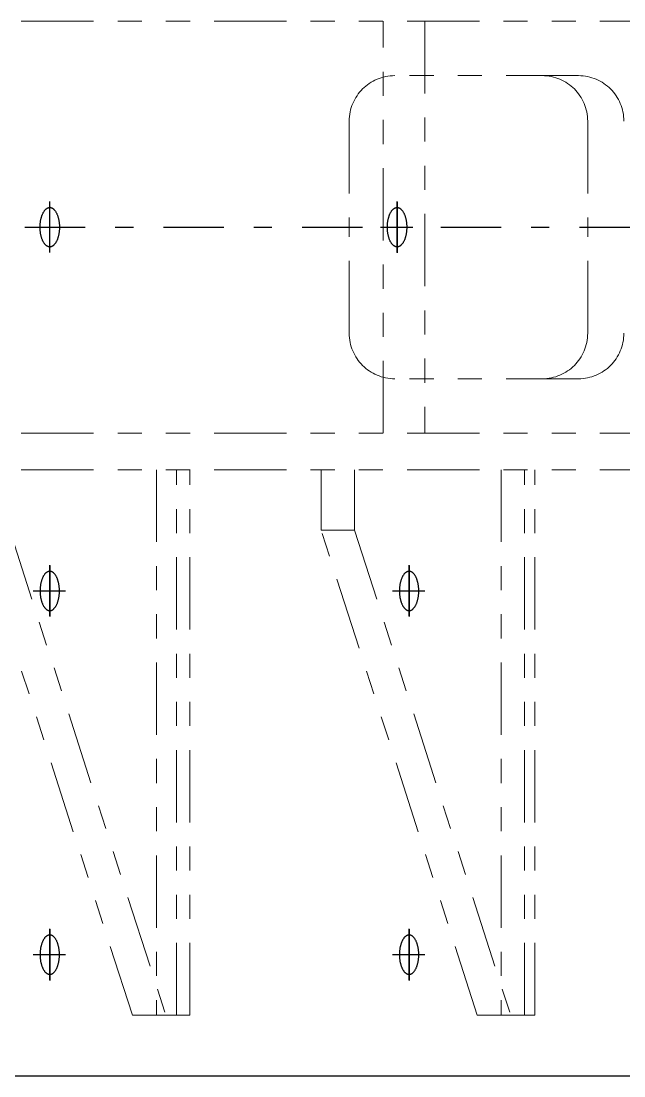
# Model space of a CAD drawing. Header units: millimetres. Extents: x -1604 to 1596, y -1101 to 1107.
# Drawn here: x -733.9 to -535, y 300.9 to 648.9 of the extents above; entities that cross this region are included whole.
import ezdxf

# ---------------------------------------------------------------- set-up
doc = ezdxf.new("R2010")
doc.units = ezdxf.units.MM
doc.header["$LTSCALE"] = 8
for name, pattern in [('CENTER', [5.716318, 2.485356, -1.242678, 0.745607, -1.242678]), ('DIVIDE', [7.953138, 2.982427, -0.994142, 0.994142, -0.994142, 0.994142, -0.994142]), ('PHANTOM', [7.704603, 2.485356, -1.242678, 0.745607, -1.242678, 0.745607, -1.242678])]:
    doc.linetypes.add(name, pattern=pattern)

# ---------------------------------------------------------------- blocks, each defined once
blk = doc.blocks.new('DC_GROUP_33')
at = {"color": 4, "linetype": 'PHANTOM'}
for p, q in [((-724.42, 332.51), (-724.42, 349.36)), ((-724.42, 349.26), (-724.42, 332.41)), ((-605.89, 332.51), (-605.89, 349.36)), ((-605.89, 349.26), (-605.89, 332.41)), ((-727, 344.71), (-727.07, 344.52)), ((-726.94, 344.89), (-727, 344.71)), ((-726.86, 345.06), (-726.94, 344.89)), ((-726.79, 345.23), (-726.86, 345.06)), ((-726.72, 345.4), (-726.79, 345.23)), ((-726.64, 345.56), (-726.72, 345.4)), ((-726.56, 345.72), (-726.64, 345.56)), ((-726.47, 345.86), (-726.56, 345.72)), ((-726.38, 346.01), (-726.47, 345.86)), ((-726.3, 346.14), (-726.38, 346.01)), ((-726.2, 346.27), (-726.3, 346.14)), ((-726.11, 346.4), (-726.2, 346.27)), ((-726.02, 346.51), (-726.11, 346.4)), ((-725.92, 346.62), (-726.02, 346.51)), ((-725.82, 346.73), (-725.92, 346.62)), ((-725.72, 346.82), (-725.82, 346.73)), ((-725.61, 346.91), (-725.72, 346.82)), ((-725.51, 346.99), (-725.61, 346.91)), ((-725.4, 347.07), (-725.51, 346.99)), ((-725.3, 347.13), (-725.4, 347.07)), ((-725.19, 347.19), (-725.3, 347.13)), ((-725.08, 347.24), (-725.19, 347.19)), ((-724.97, 347.29), (-725.08, 347.24)), ((-724.86, 347.32), (-724.97, 347.29)), ((-724.75, 347.35), (-724.86, 347.32)), ((-724.64, 347.37), (-724.75, 347.35)), ((-724.53, 347.38), (-724.64, 347.37)), ((-724.42, 347.39), (-724.53, 347.38)), ((-724.2, 347.37), (-724.42, 347.39)), ((-724.42, 347.39), (-724.31, 347.38)), ((-724.31, 347.38), (-724.2, 347.37)), ((-724.08, 347.35), (-724.2, 347.37)), ((-723.97, 347.32), (-724.08, 347.35)), ((-723.86, 347.29), (-723.97, 347.32)), ((-723.75, 347.24), (-723.86, 347.29)), ((-723.65, 347.19), (-723.75, 347.24)), ((-723.54, 347.13), (-723.65, 347.19)), ((-723.43, 347.07), (-723.54, 347.13)), ((-723.33, 346.99), (-723.43, 347.07)), ((-723.22, 346.91), (-723.33, 346.99)), ((-723.12, 346.82), (-723.22, 346.91)), ((-723.02, 346.73), (-723.12, 346.82)), ((-722.92, 346.62), (-723.02, 346.73)), ((-722.82, 346.51), (-722.92, 346.62)), ((-722.73, 346.4), (-722.82, 346.51)), ((-722.63, 346.27), (-722.73, 346.4)), ((-722.54, 346.14), (-722.63, 346.27)), ((-722.45, 346.01), (-722.54, 346.14)), ((-722.36, 345.86), (-722.45, 346.01)), ((-722.28, 345.72), (-722.36, 345.86)), ((-722.2, 345.56), (-722.28, 345.72)), ((-722.12, 345.4), (-722.2, 345.56)), ((-722.04, 345.23), (-722.12, 345.4)), ((-721.97, 345.06), (-722.04, 345.23)), ((-721.9, 344.89), (-721.97, 345.06)), ((-721.83, 344.71), (-721.9, 344.89)), ((-721.77, 344.52), (-721.83, 344.71)), ((-608.47, 344.71), (-608.54, 344.52)), ((-608.4, 344.89), (-608.47, 344.71)), ((-608.33, 345.06), (-608.4, 344.89)), ((-608.26, 345.23), (-608.33, 345.06)), ((-608.18, 345.4), (-608.26, 345.23)), ((-608.11, 345.56), (-608.18, 345.4)), ((-608.02, 345.72), (-608.11, 345.56)), ((-607.94, 345.86), (-608.02, 345.72)), ((-607.85, 346.01), (-607.94, 345.86)), ((-607.76, 346.14), (-607.85, 346.01)), ((-607.67, 346.27), (-607.76, 346.14)), ((-607.58, 346.4), (-607.67, 346.27)), ((-607.48, 346.51), (-607.58, 346.4)), ((-607.39, 346.62), (-607.48, 346.51)), ((-607.29, 346.73), (-607.39, 346.62)), ((-607.19, 346.82), (-607.29, 346.73)), ((-607.08, 346.91), (-607.19, 346.82)), ((-606.98, 346.99), (-607.08, 346.91)), ((-606.87, 347.07), (-606.98, 346.99)), ((-606.77, 347.13), (-606.87, 347.07)), ((-606.66, 347.19), (-606.77, 347.13)), ((-606.55, 347.24), (-606.66, 347.19)), ((-606.44, 347.29), (-606.55, 347.24)), ((-606.33, 347.32), (-606.44, 347.29)), ((-606.22, 347.35), (-606.33, 347.32)), ((-606.11, 347.37), (-606.22, 347.35)), ((-606, 347.38), (-606.11, 347.37)), ((-605.89, 347.39), (-606, 347.38)), ((-605.66, 347.37), (-605.89, 347.39)), ((-605.89, 347.39), (-605.78, 347.38)), ((-605.78, 347.38), (-605.66, 347.37)), ((-605.55, 347.35), (-605.66, 347.37)), ((-605.44, 347.32), (-605.55, 347.35)), ((-605.33, 347.29), (-605.44, 347.32)), ((-605.22, 347.24), (-605.33, 347.29)), ((-605.11, 347.19), (-605.22, 347.24)), ((-605.01, 347.13), (-605.11, 347.19)), ((-604.9, 347.07), (-605.01, 347.13)), ((-604.79, 346.99), (-604.9, 347.07)), ((-604.69, 346.91), (-604.79, 346.99)), ((-604.59, 346.82), (-604.69, 346.91)), ((-604.49, 346.73), (-604.59, 346.82)), ((-604.39, 346.62), (-604.49, 346.73)), ((-604.29, 346.51), (-604.39, 346.62)), ((-604.19, 346.4), (-604.29, 346.51)), ((-604.1, 346.27), (-604.19, 346.4)), ((-604.01, 346.14), (-604.1, 346.27)), ((-603.92, 346.01), (-604.01, 346.14)), ((-603.83, 345.86), (-603.92, 346.01)), ((-603.75, 345.72), (-603.83, 345.86)), ((-603.67, 345.56), (-603.75, 345.72)), ((-603.59, 345.4), (-603.67, 345.56)), ((-603.51, 345.23), (-603.59, 345.4)), ((-603.44, 345.06), (-603.51, 345.23)), ((-603.37, 344.89), (-603.44, 345.06)), ((-603.3, 344.71), (-603.37, 344.89)), ((-603.24, 344.52), (-603.3, 344.71)), ((-727.6, 341.34), (-727.61, 341.11)), ((-727.61, 341.11), (-727.61, 340.89)), ((-727.59, 341.56), (-727.6, 341.34)), ((-727.58, 341.79), (-727.59, 341.56)), ((-727.56, 342.01), (-727.58, 341.79)), ((-727.54, 342.24), (-727.56, 342.01)), ((-727.52, 342.46), (-727.54, 342.24)), ((-727.49, 342.68), (-727.52, 342.46)), ((-727.46, 342.89), (-727.49, 342.68)), ((-727.42, 343.11), (-727.46, 342.89)), ((-727.38, 343.32), (-727.42, 343.11)), ((-727.34, 343.53), (-727.38, 343.32)), ((-727.29, 343.73), (-727.34, 343.53)), ((-727.24, 343.94), (-727.29, 343.73)), ((-727.18, 344.14), (-727.24, 343.94)), ((-727.13, 344.33), (-727.18, 344.14)), ((-727.07, 344.52), (-727.13, 344.33)), ((-721.71, 344.33), (-721.77, 344.52)), ((-721.65, 344.14), (-721.71, 344.33)), ((-721.6, 343.94), (-721.65, 344.14)), ((-721.55, 343.73), (-721.6, 343.94)), ((-721.5, 343.53), (-721.55, 343.73)), ((-721.46, 343.32), (-721.5, 343.53)), ((-721.42, 343.11), (-721.46, 343.32)), ((-721.38, 342.89), (-721.42, 343.11)), ((-721.35, 342.68), (-721.38, 342.89)), ((-721.32, 342.46), (-721.35, 342.68)), ((-721.29, 342.24), (-721.32, 342.46)), ((-721.27, 342.01), (-721.29, 342.24)), ((-721.25, 341.79), (-721.27, 342.01)), ((-721.24, 341.56), (-721.25, 341.79)), ((-721.23, 341.34), (-721.24, 341.56)), ((-721.23, 341.11), (-721.23, 341.34)), ((-721.22, 340.89), (-721.23, 341.11)), ((-609.07, 341.34), (-609.08, 341.11)), ((-609.08, 341.11), (-609.08, 340.89)), ((-609.06, 341.56), (-609.07, 341.34)), ((-609.05, 341.79), (-609.06, 341.56)), ((-609.03, 342.01), (-609.05, 341.79)), ((-609.01, 342.24), (-609.03, 342.01)), ((-608.99, 342.46), (-609.01, 342.24)), ((-608.96, 342.68), (-608.99, 342.46)), ((-608.92, 342.89), (-608.96, 342.68)), ((-608.89, 343.11), (-608.92, 342.89)), ((-608.85, 343.32), (-608.89, 343.11)), ((-608.81, 343.53), (-608.85, 343.32)), ((-608.76, 343.73), (-608.81, 343.53)), ((-608.71, 343.94), (-608.76, 343.73)), ((-608.65, 344.14), (-608.71, 343.94)), ((-608.6, 344.33), (-608.65, 344.14)), ((-608.54, 344.52), (-608.6, 344.33)), ((-603.18, 344.33), (-603.24, 344.52)), ((-603.12, 344.14), (-603.18, 344.33)), ((-603.07, 343.94), (-603.12, 344.14)), ((-603.02, 343.73), (-603.07, 343.94)), ((-602.97, 343.53), (-603.02, 343.73)), ((-602.93, 343.32), (-602.97, 343.53)), ((-602.89, 343.11), (-602.93, 343.32)), ((-602.85, 342.89), (-602.89, 343.11)), ((-602.82, 342.68), (-602.85, 342.89)), ((-602.79, 342.46), (-602.82, 342.68)), ((-602.76, 342.24), (-602.79, 342.46)), ((-602.74, 342.01), (-602.76, 342.24)), ((-602.72, 341.79), (-602.74, 342.01)), ((-602.71, 341.56), (-602.72, 341.79)), ((-602.7, 341.34), (-602.71, 341.56)), ((-602.69, 341.11), (-602.7, 341.34)), ((-602.69, 340.89), (-602.69, 341.11)), ((-729.87, 340.89), (-719.18, 340.89)), ((-727.61, 340.89), (-727.61, 340.66)), ((-727.61, 340.66), (-727.6, 340.43)), ((-727.6, 340.43), (-727.59, 340.21)), ((-727.59, 340.21), (-727.58, 339.98)), ((-727.58, 339.98), (-727.56, 339.76)), ((-727.56, 339.76), (-727.54, 339.53)), ((-727.54, 339.53), (-727.52, 339.31)), ((-727.52, 339.31), (-727.49, 339.09)), ((-727.49, 339.09), (-727.46, 338.88)), ((-727.46, 338.88), (-727.42, 338.66)), ((-727.42, 338.66), (-727.38, 338.45)), ((-727.38, 338.45), (-727.34, 338.24)), ((-727.34, 338.24), (-727.29, 338.04)), ((-727.29, 338.04), (-727.24, 337.83)), ((-727.24, 337.83), (-727.18, 337.64)), ((-727.18, 337.64), (-727.13, 337.44)), ((-721.71, 337.44), (-721.65, 337.64)), ((-721.65, 337.64), (-721.6, 337.83)), ((-721.6, 337.83), (-721.55, 338.04)), ((-721.55, 338.04), (-721.5, 338.24)), ((-721.5, 338.24), (-721.46, 338.45)), ((-721.46, 338.45), (-721.42, 338.66)), ((-721.42, 338.66), (-721.38, 338.88)), ((-721.38, 338.88), (-721.35, 339.09)), ((-721.35, 339.09), (-721.32, 339.31)), ((-721.32, 339.31), (-721.29, 339.53)), ((-721.29, 339.53), (-721.27, 339.76)), ((-721.27, 339.76), (-721.25, 339.98)), ((-721.25, 339.98), (-721.24, 340.21)), ((-721.24, 340.21), (-721.23, 340.43)), ((-721.23, 340.66), (-721.22, 340.89)), ((-721.23, 340.43), (-721.23, 340.66)), ((-611.34, 340.89), (-600.64, 340.89)), ((-609.08, 340.89), (-609.08, 340.66)), ((-609.08, 340.66), (-609.07, 340.43)), ((-609.07, 340.43), (-609.06, 340.21)), ((-609.06, 340.21), (-609.05, 339.98)), ((-609.05, 339.98), (-609.03, 339.76)), ((-609.03, 339.76), (-609.01, 339.53)), ((-609.01, 339.53), (-608.99, 339.31)), ((-608.99, 339.31), (-608.96, 339.09)), ((-608.96, 339.09), (-608.92, 338.88)), ((-608.92, 338.88), (-608.89, 338.66)), ((-608.89, 338.66), (-608.85, 338.45)), ((-608.85, 338.45), (-608.81, 338.24)), ((-608.81, 338.24), (-608.76, 338.04)), ((-608.76, 338.04), (-608.71, 337.83)), ((-608.71, 337.83), (-608.65, 337.64)), ((-608.65, 337.64), (-608.6, 337.44)), ((-603.18, 337.44), (-603.12, 337.64)), ((-603.12, 337.64), (-603.07, 337.83)), ((-603.07, 337.83), (-603.02, 338.04)), ((-603.02, 338.04), (-602.97, 338.24)), ((-602.97, 338.24), (-602.93, 338.45)), ((-602.93, 338.45), (-602.89, 338.66)), ((-602.89, 338.66), (-602.85, 338.88)), ((-602.85, 338.88), (-602.82, 339.09)), ((-602.82, 339.09), (-602.79, 339.31)), ((-602.79, 339.31), (-602.76, 339.53)), ((-602.76, 339.53), (-602.74, 339.76)), ((-602.74, 339.76), (-602.72, 339.98)), ((-602.72, 339.98), (-602.71, 340.21)), ((-602.71, 340.21), (-602.7, 340.43)), ((-602.7, 340.43), (-602.69, 340.66)), ((-602.69, 340.66), (-602.69, 340.89)), ((-727.13, 337.44), (-727.07, 337.25)), ((-727.07, 337.25), (-727, 337.06)), ((-727, 337.06), (-726.94, 336.88)), ((-726.94, 336.88), (-726.86, 336.71)), ((-726.86, 336.71), (-726.79, 336.54)), ((-726.79, 336.54), (-726.72, 336.37)), ((-726.72, 336.37), (-726.64, 336.21)), ((-726.64, 336.21), (-726.56, 336.05)), ((-726.56, 336.05), (-726.47, 335.91)), ((-726.47, 335.91), (-726.38, 335.76)), ((-726.38, 335.76), (-726.3, 335.63)), ((-726.3, 335.63), (-726.2, 335.5)), ((-726.2, 335.5), (-726.11, 335.37)), ((-726.11, 335.37), (-726.02, 335.26)), ((-726.02, 335.26), (-725.92, 335.15)), ((-725.92, 335.15), (-725.82, 335.04)), ((-725.82, 335.04), (-725.72, 334.95)), ((-725.72, 334.95), (-725.61, 334.86)), ((-725.61, 334.86), (-725.51, 334.78)), ((-725.51, 334.78), (-725.4, 334.7)), ((-725.4, 334.7), (-725.3, 334.64)), ((-725.3, 334.64), (-725.19, 334.58)), ((-725.19, 334.58), (-725.08, 334.53)), ((-725.08, 334.53), (-724.97, 334.48)), ((-724.97, 334.48), (-724.86, 334.45)), ((-724.86, 334.45), (-724.75, 334.42)), ((-724.75, 334.42), (-724.64, 334.4)), ((-724.64, 334.4), (-724.53, 334.39)), ((-724.53, 334.39), (-724.42, 334.39)), ((-724.2, 334.4), (-724.42, 334.39)), ((-724.42, 334.39), (-724.31, 334.39)), ((-724.31, 334.39), (-724.2, 334.4)), ((-724.2, 334.4), (-724.08, 334.42)), ((-724.08, 334.42), (-723.97, 334.45)), ((-723.97, 334.45), (-723.86, 334.48)), ((-723.86, 334.48), (-723.75, 334.53)), ((-723.75, 334.53), (-723.65, 334.58)), ((-723.65, 334.58), (-723.54, 334.64)), ((-723.54, 334.64), (-723.43, 334.7)), ((-723.43, 334.7), (-723.33, 334.78)), ((-723.33, 334.78), (-723.22, 334.86)), ((-723.22, 334.86), (-723.12, 334.95)), ((-723.12, 334.95), (-723.02, 335.04)), ((-723.02, 335.04), (-722.92, 335.15)), ((-722.92, 335.15), (-722.82, 335.26)), ((-722.82, 335.26), (-722.73, 335.37)), ((-722.73, 335.37), (-722.63, 335.5)), ((-722.63, 335.5), (-722.54, 335.63)), ((-722.54, 335.63), (-722.45, 335.76)), ((-722.45, 335.76), (-722.36, 335.91)), ((-722.36, 335.91), (-722.28, 336.05)), ((-722.28, 336.05), (-722.2, 336.21)), ((-722.2, 336.21), (-722.12, 336.37)), ((-722.12, 336.37), (-722.04, 336.54)), ((-722.04, 336.54), (-721.97, 336.71)), ((-721.97, 336.71), (-721.9, 336.88)), ((-721.9, 336.88), (-721.83, 337.06)), ((-721.83, 337.06), (-721.77, 337.25)), ((-721.77, 337.25), (-721.71, 337.44)), ((-608.6, 337.44), (-608.54, 337.25)), ((-608.54, 337.25), (-608.47, 337.06)), ((-608.47, 337.06), (-608.4, 336.88)), ((-608.4, 336.88), (-608.33, 336.71)), ((-608.33, 336.71), (-608.26, 336.54)), ((-608.26, 336.54), (-608.18, 336.37)), ((-608.18, 336.37), (-608.11, 336.21)), ((-608.11, 336.21), (-608.02, 336.05)), ((-608.02, 336.05), (-607.94, 335.91)), ((-607.94, 335.91), (-607.85, 335.76)), ((-607.85, 335.76), (-607.76, 335.63)), ((-607.76, 335.63), (-607.67, 335.5)), ((-607.67, 335.5), (-607.58, 335.37)), ((-607.58, 335.37), (-607.48, 335.26)), ((-607.48, 335.26), (-607.39, 335.15)), ((-607.39, 335.15), (-607.29, 335.04)), ((-607.29, 335.04), (-607.19, 334.95)), ((-607.19, 334.95), (-607.08, 334.86)), ((-607.08, 334.86), (-606.98, 334.78)), ((-606.98, 334.78), (-606.87, 334.7)), ((-606.87, 334.7), (-606.77, 334.64)), ((-606.77, 334.64), (-606.66, 334.58)), ((-606.66, 334.58), (-606.55, 334.53)), ((-606.55, 334.53), (-606.44, 334.48)), ((-606.44, 334.48), (-606.33, 334.45)), ((-606.33, 334.45), (-606.22, 334.42)), ((-606.22, 334.42), (-606.11, 334.4)), ((-606.11, 334.4), (-606, 334.39)), ((-606, 334.39), (-605.89, 334.39)), ((-605.66, 334.4), (-605.89, 334.39)), ((-605.89, 334.39), (-605.78, 334.39)), ((-605.78, 334.39), (-605.66, 334.4)), ((-605.66, 334.4), (-605.55, 334.42)), ((-605.55, 334.42), (-605.44, 334.45)), ((-605.44, 334.45), (-605.33, 334.48)), ((-605.33, 334.48), (-605.22, 334.53)), ((-605.22, 334.53), (-605.11, 334.58)), ((-605.11, 334.58), (-605.01, 334.64)), ((-605.01, 334.64), (-604.9, 334.7)), ((-604.9, 334.7), (-604.79, 334.78)), ((-604.79, 334.78), (-604.69, 334.86)), ((-604.69, 334.86), (-604.59, 334.95)), ((-604.59, 334.95), (-604.49, 335.04)), ((-604.49, 335.04), (-604.39, 335.15)), ((-604.39, 335.15), (-604.29, 335.26)), ((-604.29, 335.26), (-604.19, 335.37)), ((-604.19, 335.37), (-604.1, 335.5)), ((-604.1, 335.5), (-604.01, 335.63)), ((-604.01, 335.63), (-603.92, 335.76)), ((-603.92, 335.76), (-603.83, 335.91)), ((-603.83, 335.91), (-603.75, 336.05)), ((-603.75, 336.05), (-603.67, 336.21)), ((-603.67, 336.21), (-603.59, 336.37)), ((-603.59, 336.37), (-603.51, 336.54)), ((-603.51, 336.54), (-603.44, 336.71)), ((-603.44, 336.71), (-603.37, 336.88)), ((-603.37, 336.88), (-603.3, 337.06)), ((-603.3, 337.06), (-603.24, 337.25)), ((-603.24, 337.25), (-603.18, 337.44))]:
    blk.add_line(p, q, dxfattribs=at)
blk = doc.blocks.new('DC_GROUP_34')
at = {"color": 4, "linetype": 'PHANTOM'}
for p, q in [((-726.11, 466.4), (-726.2, 466.27)), ((-726.02, 466.51), (-726.11, 466.4)), ((-725.92, 466.62), (-726.02, 466.51)), ((-725.82, 466.73), (-725.92, 466.62)), ((-725.72, 466.82), (-725.82, 466.73)), ((-725.61, 466.91), (-725.72, 466.82)), ((-725.51, 466.99), (-725.61, 466.91)), ((-725.4, 467.07), (-725.51, 466.99)), ((-725.3, 467.13), (-725.4, 467.07)), ((-725.19, 467.19), (-725.3, 467.13)), ((-725.08, 467.24), (-725.19, 467.19)), ((-724.97, 467.29), (-725.08, 467.24)), ((-724.86, 467.32), (-724.97, 467.29)), ((-724.75, 467.35), (-724.86, 467.32)), ((-724.64, 467.37), (-724.75, 467.35)), ((-724.53, 467.38), (-724.64, 467.37)), ((-724.42, 467.39), (-724.53, 467.38)), ((-724.42, 452.51), (-724.42, 469.36)), ((-724.42, 469.26), (-724.42, 452.41)), ((-724.2, 467.37), (-724.42, 467.39)), ((-724.42, 467.39), (-724.31, 467.38)), ((-724.31, 467.38), (-724.2, 467.37)), ((-724.08, 467.35), (-724.2, 467.37)), ((-723.97, 467.32), (-724.08, 467.35)), ((-723.86, 467.29), (-723.97, 467.32)), ((-723.75, 467.24), (-723.86, 467.29)), ((-723.65, 467.19), (-723.75, 467.24)), ((-723.54, 467.13), (-723.65, 467.19)), ((-723.43, 467.07), (-723.54, 467.13)), ((-723.33, 466.99), (-723.43, 467.07)), ((-723.22, 466.91), (-723.33, 466.99)), ((-723.12, 466.82), (-723.22, 466.91)), ((-723.02, 466.73), (-723.12, 466.82)), ((-722.92, 466.62), (-723.02, 466.73)), ((-722.82, 466.51), (-722.92, 466.62)), ((-722.73, 466.4), (-722.82, 466.51)), ((-722.63, 466.27), (-722.73, 466.4)), ((-607.58, 466.4), (-607.67, 466.27)), ((-607.48, 466.51), (-607.58, 466.4)), ((-607.39, 466.62), (-607.48, 466.51)), ((-607.29, 466.73), (-607.39, 466.62)), ((-607.19, 466.82), (-607.29, 466.73)), ((-607.08, 466.91), (-607.19, 466.82)), ((-606.98, 466.99), (-607.08, 466.91)), ((-606.87, 467.07), (-606.98, 466.99)), ((-606.77, 467.13), (-606.87, 467.07)), ((-606.66, 467.19), (-606.77, 467.13)), ((-606.55, 467.24), (-606.66, 467.19)), ((-606.44, 467.29), (-606.55, 467.24)), ((-606.33, 467.32), (-606.44, 467.29)), ((-606.22, 467.35), (-606.33, 467.32)), ((-606.11, 467.37), (-606.22, 467.35)), ((-606, 467.38), (-606.11, 467.37)), ((-605.89, 467.39), (-606, 467.38)), ((-605.89, 452.51), (-605.89, 469.36)), ((-605.89, 469.26), (-605.89, 452.41)), ((-605.66, 467.37), (-605.89, 467.39)), ((-605.89, 467.39), (-605.78, 467.38)), ((-605.78, 467.38), (-605.66, 467.37)), ((-605.55, 467.35), (-605.66, 467.37)), ((-605.44, 467.32), (-605.55, 467.35)), ((-605.33, 467.29), (-605.44, 467.32)), ((-605.22, 467.24), (-605.33, 467.29)), ((-605.11, 467.19), (-605.22, 467.24)), ((-605.01, 467.13), (-605.11, 467.19)), ((-604.9, 467.07), (-605.01, 467.13)), ((-604.79, 466.99), (-604.9, 467.07)), ((-604.69, 466.91), (-604.79, 466.99)), ((-604.59, 466.82), (-604.69, 466.91)), ((-604.49, 466.73), (-604.59, 466.82)), ((-604.39, 466.62), (-604.49, 466.73)), ((-604.29, 466.51), (-604.39, 466.62)), ((-604.19, 466.4), (-604.29, 466.51)), ((-604.1, 466.27), (-604.19, 466.4)), ((-727.46, 462.89), (-727.49, 462.68)), ((-727.42, 463.11), (-727.46, 462.89)), ((-727.38, 463.32), (-727.42, 463.11)), ((-727.34, 463.53), (-727.38, 463.32)), ((-727.29, 463.73), (-727.34, 463.53)), ((-727.24, 463.94), (-727.29, 463.73)), ((-727.18, 464.14), (-727.24, 463.94)), ((-727.13, 464.33), (-727.18, 464.14)), ((-727.07, 464.52), (-727.13, 464.33)), ((-727, 464.71), (-727.07, 464.52)), ((-726.94, 464.89), (-727, 464.71)), ((-726.86, 465.06), (-726.94, 464.89)), ((-726.79, 465.23), (-726.86, 465.06)), ((-726.72, 465.4), (-726.79, 465.23)), ((-726.64, 465.56), (-726.72, 465.4)), ((-726.56, 465.72), (-726.64, 465.56)), ((-726.47, 465.86), (-726.56, 465.72)), ((-726.38, 466.01), (-726.47, 465.86)), ((-726.3, 466.14), (-726.38, 466.01)), ((-726.2, 466.27), (-726.3, 466.14)), ((-722.54, 466.14), (-722.63, 466.27)), ((-722.45, 466.01), (-722.54, 466.14)), ((-722.36, 465.86), (-722.45, 466.01)), ((-722.28, 465.72), (-722.36, 465.86)), ((-722.2, 465.56), (-722.28, 465.72)), ((-722.12, 465.4), (-722.2, 465.56)), ((-722.04, 465.23), (-722.12, 465.4)), ((-721.97, 465.06), (-722.04, 465.23)), ((-721.9, 464.89), (-721.97, 465.06)), ((-721.83, 464.71), (-721.9, 464.89)), ((-721.77, 464.52), (-721.83, 464.71)), ((-721.71, 464.33), (-721.77, 464.52)), ((-721.65, 464.14), (-721.71, 464.33)), ((-721.6, 463.94), (-721.65, 464.14)), ((-721.55, 463.73), (-721.6, 463.94)), ((-721.5, 463.53), (-721.55, 463.73)), ((-721.46, 463.32), (-721.5, 463.53)), ((-721.42, 463.11), (-721.46, 463.32)), ((-721.38, 462.89), (-721.42, 463.11)), ((-721.35, 462.68), (-721.38, 462.89)), ((-608.92, 462.89), (-608.96, 462.68)), ((-608.89, 463.11), (-608.92, 462.89)), ((-608.85, 463.32), (-608.89, 463.11)), ((-608.81, 463.53), (-608.85, 463.32)), ((-608.76, 463.73), (-608.81, 463.53)), ((-608.71, 463.94), (-608.76, 463.73)), ((-608.65, 464.14), (-608.71, 463.94)), ((-608.6, 464.33), (-608.65, 464.14)), ((-608.54, 464.52), (-608.6, 464.33)), ((-608.47, 464.71), (-608.54, 464.52)), ((-608.4, 464.89), (-608.47, 464.71)), ((-608.33, 465.06), (-608.4, 464.89)), ((-608.26, 465.23), (-608.33, 465.06)), ((-608.18, 465.4), (-608.26, 465.23)), ((-608.11, 465.56), (-608.18, 465.4)), ((-608.02, 465.72), (-608.11, 465.56)), ((-607.94, 465.86), (-608.02, 465.72)), ((-607.85, 466.01), (-607.94, 465.86)), ((-607.76, 466.14), (-607.85, 466.01)), ((-607.67, 466.27), (-607.76, 466.14)), ((-604.01, 466.14), (-604.1, 466.27)), ((-603.92, 466.01), (-604.01, 466.14)), ((-603.83, 465.86), (-603.92, 466.01)), ((-603.75, 465.72), (-603.83, 465.86)), ((-603.67, 465.56), (-603.75, 465.72)), ((-603.59, 465.4), (-603.67, 465.56)), ((-603.51, 465.23), (-603.59, 465.4)), ((-603.44, 465.06), (-603.51, 465.23)), ((-603.37, 464.89), (-603.44, 465.06)), ((-603.3, 464.71), (-603.37, 464.89)), ((-603.24, 464.52), (-603.3, 464.71)), ((-603.18, 464.33), (-603.24, 464.52)), ((-603.12, 464.14), (-603.18, 464.33)), ((-603.07, 463.94), (-603.12, 464.14)), ((-603.02, 463.73), (-603.07, 463.94)), ((-602.97, 463.53), (-603.02, 463.73)), ((-602.93, 463.32), (-602.97, 463.53)), ((-602.89, 463.11), (-602.93, 463.32)), ((-602.85, 462.89), (-602.89, 463.11)), ((-602.82, 462.68), (-602.85, 462.89)), ((-729.87, 460.89), (-719.18, 460.89)), ((-727.6, 461.34), (-727.61, 461.11)), ((-727.61, 461.11), (-727.61, 460.89)), ((-727.61, 460.89), (-727.61, 460.66)), ((-727.61, 460.66), (-727.6, 460.43)), ((-727.59, 461.56), (-727.6, 461.34)), ((-727.6, 460.43), (-727.59, 460.21)), ((-727.58, 461.79), (-727.59, 461.56)), ((-727.59, 460.21), (-727.58, 459.98)), ((-727.56, 462.01), (-727.58, 461.79)), ((-727.58, 459.98), (-727.56, 459.76)), ((-727.54, 462.24), (-727.56, 462.01)), ((-727.56, 459.76), (-727.54, 459.53)), ((-727.52, 462.46), (-727.54, 462.24)), ((-727.54, 459.53), (-727.52, 459.31)), ((-727.49, 462.68), (-727.52, 462.46)), ((-721.32, 462.46), (-721.35, 462.68)), ((-721.29, 462.24), (-721.32, 462.46)), ((-721.32, 459.31), (-721.29, 459.53)), ((-721.27, 462.01), (-721.29, 462.24)), ((-721.29, 459.53), (-721.27, 459.76)), ((-721.25, 461.79), (-721.27, 462.01)), ((-721.27, 459.76), (-721.25, 459.98)), ((-721.24, 461.56), (-721.25, 461.79)), ((-721.25, 459.98), (-721.24, 460.21)), ((-721.23, 461.34), (-721.24, 461.56)), ((-721.24, 460.21), (-721.23, 460.43)), ((-721.23, 461.11), (-721.23, 461.34)), ((-721.22, 460.89), (-721.23, 461.11)), ((-721.23, 460.66), (-721.22, 460.89)), ((-721.23, 460.43), (-721.23, 460.66)), ((-611.34, 460.89), (-600.64, 460.89)), ((-609.07, 461.34), (-609.08, 461.11)), ((-609.08, 461.11), (-609.08, 460.89)), ((-609.08, 460.89), (-609.08, 460.66)), ((-609.08, 460.66), (-609.07, 460.43)), ((-609.06, 461.56), (-609.07, 461.34)), ((-609.07, 460.43), (-609.06, 460.21)), ((-609.05, 461.79), (-609.06, 461.56)), ((-609.06, 460.21), (-609.05, 459.98)), ((-609.03, 462.01), (-609.05, 461.79)), ((-609.05, 459.98), (-609.03, 459.76)), ((-609.01, 462.24), (-609.03, 462.01)), ((-609.03, 459.76), (-609.01, 459.53)), ((-608.99, 462.46), (-609.01, 462.24)), ((-609.01, 459.53), (-608.99, 459.31)), ((-608.96, 462.68), (-608.99, 462.46)), ((-602.79, 462.46), (-602.82, 462.68)), ((-602.76, 462.24), (-602.79, 462.46)), ((-602.79, 459.31), (-602.76, 459.53)), ((-602.74, 462.01), (-602.76, 462.24)), ((-602.76, 459.53), (-602.74, 459.76)), ((-602.72, 461.79), (-602.74, 462.01)), ((-602.74, 459.76), (-602.72, 459.98)), ((-602.71, 461.56), (-602.72, 461.79)), ((-602.72, 459.98), (-602.71, 460.21)), ((-602.7, 461.34), (-602.71, 461.56)), ((-602.71, 460.21), (-602.7, 460.43)), ((-602.69, 461.11), (-602.7, 461.34)), ((-602.7, 460.43), (-602.69, 460.66)), ((-602.69, 460.89), (-602.69, 461.11)), ((-602.69, 460.66), (-602.69, 460.89)), ((-727.52, 459.31), (-727.49, 459.09)), ((-727.49, 459.09), (-727.46, 458.88)), ((-727.46, 458.88), (-727.42, 458.66)), ((-727.42, 458.66), (-727.38, 458.45)), ((-727.38, 458.45), (-727.34, 458.24)), ((-727.34, 458.24), (-727.29, 458.04)), ((-727.29, 458.04), (-727.24, 457.83)), ((-727.24, 457.83), (-727.18, 457.64)), ((-727.18, 457.64), (-727.13, 457.44)), ((-727.13, 457.44), (-727.07, 457.25)), ((-727.07, 457.25), (-727, 457.06)), ((-727, 457.06), (-726.94, 456.88)), ((-726.94, 456.88), (-726.86, 456.71)), ((-726.86, 456.71), (-726.79, 456.54)), ((-726.79, 456.54), (-726.72, 456.37)), ((-726.72, 456.37), (-726.64, 456.21)), ((-726.64, 456.21), (-726.56, 456.05)), ((-726.56, 456.05), (-726.47, 455.91)), ((-726.47, 455.91), (-726.38, 455.76)), ((-722.45, 455.76), (-722.36, 455.91)), ((-722.36, 455.91), (-722.28, 456.05)), ((-722.28, 456.05), (-722.2, 456.21)), ((-722.2, 456.21), (-722.12, 456.37)), ((-722.12, 456.37), (-722.04, 456.54)), ((-722.04, 456.54), (-721.97, 456.71)), ((-721.97, 456.71), (-721.9, 456.88)), ((-721.9, 456.88), (-721.83, 457.06)), ((-721.83, 457.06), (-721.77, 457.25)), ((-721.77, 457.25), (-721.71, 457.44)), ((-721.71, 457.44), (-721.65, 457.64)), ((-721.65, 457.64), (-721.6, 457.83)), ((-721.6, 457.83), (-721.55, 458.04)), ((-721.55, 458.04), (-721.5, 458.24)), ((-721.5, 458.24), (-721.46, 458.45)), ((-721.46, 458.45), (-721.42, 458.66)), ((-721.42, 458.66), (-721.38, 458.88)), ((-721.38, 458.88), (-721.35, 459.09)), ((-721.35, 459.09), (-721.32, 459.31)), ((-608.99, 459.31), (-608.96, 459.09)), ((-608.96, 459.09), (-608.92, 458.88)), ((-608.92, 458.88), (-608.89, 458.66)), ((-608.89, 458.66), (-608.85, 458.45)), ((-608.85, 458.45), (-608.81, 458.24)), ((-608.81, 458.24), (-608.76, 458.04)), ((-608.76, 458.04), (-608.71, 457.83)), ((-608.71, 457.83), (-608.65, 457.64)), ((-608.65, 457.64), (-608.6, 457.44)), ((-608.6, 457.44), (-608.54, 457.25)), ((-608.54, 457.25), (-608.47, 457.06)), ((-608.47, 457.06), (-608.4, 456.88)), ((-608.4, 456.88), (-608.33, 456.71)), ((-608.33, 456.71), (-608.26, 456.54)), ((-608.26, 456.54), (-608.18, 456.37)), ((-608.18, 456.37), (-608.11, 456.21)), ((-608.11, 456.21), (-608.02, 456.05)), ((-608.02, 456.05), (-607.94, 455.91)), ((-607.94, 455.91), (-607.85, 455.76)), ((-603.92, 455.76), (-603.83, 455.91)), ((-603.83, 455.91), (-603.75, 456.05)), ((-603.75, 456.05), (-603.67, 456.21)), ((-603.67, 456.21), (-603.59, 456.37)), ((-603.59, 456.37), (-603.51, 456.54)), ((-603.51, 456.54), (-603.44, 456.71)), ((-603.44, 456.71), (-603.37, 456.88)), ((-603.37, 456.88), (-603.3, 457.06)), ((-603.3, 457.06), (-603.24, 457.25)), ((-603.24, 457.25), (-603.18, 457.44)), ((-603.18, 457.44), (-603.12, 457.64)), ((-603.12, 457.64), (-603.07, 457.83)), ((-603.07, 457.83), (-603.02, 458.04)), ((-603.02, 458.04), (-602.97, 458.24)), ((-602.97, 458.24), (-602.93, 458.45)), ((-602.93, 458.45), (-602.89, 458.66)), ((-602.89, 458.66), (-602.85, 458.88)), ((-602.85, 458.88), (-602.82, 459.09)), ((-602.82, 459.09), (-602.79, 459.31)), ((-726.38, 455.76), (-726.3, 455.63)), ((-726.3, 455.63), (-726.2, 455.5)), ((-726.2, 455.5), (-726.11, 455.37)), ((-726.11, 455.37), (-726.02, 455.26)), ((-726.02, 455.26), (-725.92, 455.15)), ((-725.92, 455.15), (-725.82, 455.04)), ((-725.82, 455.04), (-725.72, 454.95)), ((-725.72, 454.95), (-725.61, 454.86)), ((-725.61, 454.86), (-725.51, 454.78)), ((-725.51, 454.78), (-725.4, 454.7)), ((-725.4, 454.7), (-725.3, 454.64)), ((-725.3, 454.64), (-725.19, 454.58)), ((-725.19, 454.58), (-725.08, 454.53)), ((-725.08, 454.53), (-724.97, 454.48)), ((-724.97, 454.48), (-724.86, 454.45)), ((-724.86, 454.45), (-724.75, 454.42)), ((-724.75, 454.42), (-724.64, 454.4)), ((-724.64, 454.4), (-724.53, 454.39)), ((-724.53, 454.39), (-724.42, 454.39)), ((-724.2, 454.4), (-724.42, 454.39)), ((-724.42, 454.39), (-724.31, 454.39)), ((-724.31, 454.39), (-724.2, 454.4)), ((-724.2, 454.4), (-724.08, 454.42)), ((-724.08, 454.42), (-723.97, 454.45)), ((-723.97, 454.45), (-723.86, 454.48)), ((-723.86, 454.48), (-723.75, 454.53)), ((-723.75, 454.53), (-723.65, 454.58)), ((-723.65, 454.58), (-723.54, 454.64)), ((-723.54, 454.64), (-723.43, 454.7)), ((-723.43, 454.7), (-723.33, 454.78)), ((-723.33, 454.78), (-723.22, 454.86)), ((-723.22, 454.86), (-723.12, 454.95)), ((-723.12, 454.95), (-723.02, 455.04)), ((-723.02, 455.04), (-722.92, 455.15)), ((-722.92, 455.15), (-722.82, 455.26)), ((-722.82, 455.26), (-722.73, 455.37)), ((-722.73, 455.37), (-722.63, 455.5)), ((-722.63, 455.5), (-722.54, 455.63)), ((-722.54, 455.63), (-722.45, 455.76)), ((-607.85, 455.76), (-607.76, 455.63)), ((-607.76, 455.63), (-607.67, 455.5)), ((-607.67, 455.5), (-607.58, 455.37)), ((-607.58, 455.37), (-607.48, 455.26)), ((-607.48, 455.26), (-607.39, 455.15)), ((-607.39, 455.15), (-607.29, 455.04)), ((-607.29, 455.04), (-607.19, 454.95)), ((-607.19, 454.95), (-607.08, 454.86)), ((-607.08, 454.86), (-606.98, 454.78)), ((-606.98, 454.78), (-606.87, 454.7)), ((-606.87, 454.7), (-606.77, 454.64)), ((-606.77, 454.64), (-606.66, 454.58)), ((-606.66, 454.58), (-606.55, 454.53)), ((-606.55, 454.53), (-606.44, 454.48)), ((-606.44, 454.48), (-606.33, 454.45)), ((-606.33, 454.45), (-606.22, 454.42)), ((-606.22, 454.42), (-606.11, 454.4)), ((-606.11, 454.4), (-606, 454.39)), ((-606, 454.39), (-605.89, 454.39)), ((-605.66, 454.4), (-605.89, 454.39)), ((-605.89, 454.39), (-605.78, 454.39)), ((-605.78, 454.39), (-605.66, 454.4)), ((-605.66, 454.4), (-605.55, 454.42)), ((-605.55, 454.42), (-605.44, 454.45)), ((-605.44, 454.45), (-605.33, 454.48)), ((-605.33, 454.48), (-605.22, 454.53)), ((-605.22, 454.53), (-605.11, 454.58)), ((-605.11, 454.58), (-605.01, 454.64)), ((-605.01, 454.64), (-604.9, 454.7)), ((-604.9, 454.7), (-604.79, 454.78)), ((-604.79, 454.78), (-604.69, 454.86)), ((-604.69, 454.86), (-604.59, 454.95)), ((-604.59, 454.95), (-604.49, 455.04)), ((-604.49, 455.04), (-604.39, 455.15)), ((-604.39, 455.15), (-604.29, 455.26)), ((-604.29, 455.26), (-604.19, 455.37)), ((-604.19, 455.37), (-604.1, 455.5)), ((-604.1, 455.5), (-604.01, 455.63)), ((-604.01, 455.63), (-603.92, 455.76))]:
    blk.add_line(p, q, dxfattribs=at)
blk = doc.blocks.new('DC_GROUP_40')
at = {"color": 4, "linetype": 'DIVIDE', "lineweight": 13}
for p, q in [((-748.63, 500.89), (-748.63, 480.89)), ((-737.62, 480.89), (-737.62, 500.89)), ((-689.22, 500.89), (-689.22, 320.89)), ((-678.21, 320.89), (-678.21, 500.89)), ((-697.15, 320.89), (-748.63, 480.89)), ((-748.63, 480.89), (-737.62, 480.89)), ((-737.62, 480.89), (-686.13, 320.89)), ((-697.15, 320.89), (-678.21, 320.89))]:
    blk.add_line(p, q, dxfattribs=at)
blk = doc.blocks.new('DC_GROUP_41')
at = {"color": 4, "linetype": 'DIVIDE', "lineweight": 13}
for p, q in [((-634.87, 500.89), (-634.87, 480.89)), ((-623.86, 480.89), (-623.86, 500.89)), ((-575.47, 500.89), (-575.47, 320.89)), ((-564.45, 320.89), (-564.45, 500.89)), ((-583.39, 320.89), (-634.87, 480.89)), ((-634.87, 480.89), (-623.86, 480.89)), ((-623.86, 480.89), (-572.37, 320.89)), ((-583.39, 320.89), (-564.45, 320.89))]:
    blk.add_line(p, q, dxfattribs=at)

msp = doc.modelspace()

# ---------------------------------------------------------------- linework, layer by layer
at = {"color": 4, "linetype": 'DIVIDE', "lineweight": 13}
for p, q in [((-797.43, 648.89), (-338.98, 648.89)), ((-614.44, 512.89), (-614.44, 648.89)), ((-600.67, 648.89), (-600.67, 512.89)), ((-550.03, 630.89), (-610.63, 630.89)), ((-625.63, 615.89), (-625.63, 580.89)), ((-546.98, 615.89), (-546.98, 580.89)), ((-625.63, 545.89), (-625.63, 580.89)), ((-546.98, 545.89), (-546.98, 580.89)), ((-550.03, 530.89), (-610.63, 530.89)), ((-797.43, 512.89), (-338.98, 512.89)), ((-797.43, 500.89), (-338.98, 500.89)), ((-682.56, 320.89), (-682.56, 500.89)), ((-567.78, 320.89), (-567.78, 500.89))]:
    msp.add_line(p, q, dxfattribs=at)
at = {"color": 4, "linetype": 'PHANTOM'}
for p, q in [((-724.42, 572.51), (-724.42, 589.36)), ((-609.86, 572.51), (-609.86, 589.36)), ((-609.86, 589.26), (-609.86, 572.41)), ((-727.07, 584.52), (-727, 584.71)), ((-727, 584.71), (-726.94, 584.89)), ((-726.94, 584.89), (-726.86, 585.06)), ((-726.86, 585.06), (-726.79, 585.23)), ((-726.79, 585.23), (-726.72, 585.4)), ((-726.72, 585.4), (-726.64, 585.56)), ((-726.64, 585.56), (-726.56, 585.72)), ((-726.56, 585.72), (-726.47, 585.86)), ((-726.47, 585.86), (-726.38, 586.01)), ((-726.38, 586.01), (-726.3, 586.14)), ((-726.3, 586.14), (-726.2, 586.27)), ((-726.2, 586.27), (-726.11, 586.4)), ((-726.11, 586.4), (-726.02, 586.51)), ((-726.02, 586.51), (-725.92, 586.62)), ((-725.92, 586.62), (-725.82, 586.73)), ((-725.82, 586.73), (-725.72, 586.82)), ((-725.72, 586.82), (-725.61, 586.91)), ((-725.61, 586.91), (-725.51, 586.99)), ((-725.51, 586.99), (-725.4, 587.07)), ((-725.4, 587.07), (-725.3, 587.13)), ((-725.3, 587.13), (-725.19, 587.19)), ((-725.19, 587.19), (-725.08, 587.24)), ((-725.08, 587.24), (-724.97, 587.29)), ((-724.97, 587.29), (-724.86, 587.32)), ((-724.86, 587.32), (-724.75, 587.35)), ((-724.75, 587.35), (-724.64, 587.37)), ((-724.64, 587.37), (-724.53, 587.38)), ((-724.53, 587.38), (-724.42, 587.39)), ((-724.42, 587.39), (-724.31, 587.38)), ((-724.2, 587.37), (-724.42, 587.39)), ((-724.31, 587.38), (-724.2, 587.37)), ((-724.2, 587.37), (-724.08, 587.35)), ((-724.08, 587.35), (-723.97, 587.32)), ((-723.97, 587.32), (-723.86, 587.29)), ((-723.86, 587.29), (-723.75, 587.24)), ((-723.75, 587.24), (-723.65, 587.19)), ((-723.65, 587.19), (-723.54, 587.13)), ((-723.54, 587.13), (-723.43, 587.07)), ((-723.43, 587.07), (-723.33, 586.99)), ((-723.33, 586.99), (-723.22, 586.91)), ((-723.22, 586.91), (-723.12, 586.82)), ((-723.12, 586.82), (-723.02, 586.73)), ((-723.02, 586.73), (-722.92, 586.62)), ((-722.92, 586.62), (-722.82, 586.51)), ((-722.82, 586.51), (-722.73, 586.4)), ((-722.73, 586.4), (-722.63, 586.27)), ((-722.63, 586.27), (-722.54, 586.14)), ((-722.54, 586.14), (-722.45, 586.01)), ((-722.45, 586.01), (-722.36, 585.86)), ((-722.36, 585.86), (-722.28, 585.72)), ((-722.28, 585.72), (-722.2, 585.56)), ((-722.2, 585.56), (-722.12, 585.4)), ((-722.12, 585.4), (-722.04, 585.23)), ((-722.04, 585.23), (-721.97, 585.06)), ((-721.97, 585.06), (-721.9, 584.89)), ((-721.9, 584.89), (-721.83, 584.71)), ((-721.83, 584.71), (-721.77, 584.52)), ((-612.51, 584.52), (-612.44, 584.71)), ((-612.44, 584.71), (-612.37, 584.89)), ((-612.37, 584.89), (-612.3, 585.06)), ((-612.3, 585.06), (-612.23, 585.23)), ((-612.23, 585.23), (-612.15, 585.4)), ((-612.15, 585.4), (-612.08, 585.56)), ((-612.08, 585.56), (-611.99, 585.72)), ((-611.99, 585.72), (-611.91, 585.86)), ((-611.91, 585.86), (-611.82, 586.01)), ((-611.82, 586.01), (-611.73, 586.14)), ((-611.73, 586.14), (-611.64, 586.27)), ((-611.64, 586.27), (-611.55, 586.4)), ((-611.55, 586.4), (-611.45, 586.51)), ((-611.45, 586.51), (-611.36, 586.62)), ((-611.36, 586.62), (-611.26, 586.73)), ((-611.26, 586.73), (-611.16, 586.82)), ((-611.16, 586.82), (-611.05, 586.91)), ((-611.05, 586.91), (-610.95, 586.99)), ((-610.95, 586.99), (-610.84, 587.07)), ((-610.84, 587.07), (-610.74, 587.13)), ((-610.74, 587.13), (-610.63, 587.19)), ((-610.63, 587.19), (-610.52, 587.24)), ((-610.52, 587.24), (-610.41, 587.29)), ((-610.41, 587.29), (-610.3, 587.32)), ((-610.3, 587.32), (-610.19, 587.35)), ((-610.19, 587.35), (-610.08, 587.37)), ((-610.08, 587.37), (-609.97, 587.38)), ((-609.97, 587.38), (-609.86, 587.39)), ((-609.86, 587.39), (-609.75, 587.38)), ((-609.63, 587.37), (-609.86, 587.39)), ((-609.75, 587.38), (-609.63, 587.37)), ((-609.63, 587.37), (-609.52, 587.35)), ((-609.52, 587.35), (-609.41, 587.32)), ((-609.41, 587.32), (-609.3, 587.29)), ((-609.3, 587.29), (-609.19, 587.24)), ((-609.19, 587.24), (-609.08, 587.19)), ((-609.08, 587.19), (-608.98, 587.13)), ((-608.98, 587.13), (-608.87, 587.07)), ((-608.87, 587.07), (-608.76, 586.99)), ((-608.76, 586.99), (-608.66, 586.91)), ((-608.66, 586.91), (-608.56, 586.82)), ((-608.56, 586.82), (-608.46, 586.73)), ((-608.46, 586.73), (-608.36, 586.62)), ((-608.36, 586.62), (-608.26, 586.51)), ((-608.26, 586.51), (-608.16, 586.4)), ((-608.16, 586.4), (-608.07, 586.27)), ((-608.07, 586.27), (-607.98, 586.14)), ((-607.98, 586.14), (-607.89, 586.01)), ((-607.89, 586.01), (-607.8, 585.86)), ((-607.8, 585.86), (-607.72, 585.72)), ((-607.72, 585.72), (-607.64, 585.56)), ((-607.64, 585.56), (-607.56, 585.4)), ((-607.56, 585.4), (-607.48, 585.23)), ((-607.48, 585.23), (-607.41, 585.06)), ((-607.41, 585.06), (-607.34, 584.89)), ((-607.34, 584.89), (-607.27, 584.71)), ((-607.27, 584.71), (-607.21, 584.52)), ((-727.61, 581.11), (-727.6, 581.34)), ((-727.6, 581.34), (-727.59, 581.56)), ((-727.59, 581.56), (-727.58, 581.79)), ((-727.58, 581.79), (-727.56, 582.01)), ((-727.56, 582.01), (-727.54, 582.24)), ((-727.54, 582.24), (-727.52, 582.46)), ((-727.52, 582.46), (-727.49, 582.68)), ((-727.49, 582.68), (-727.46, 582.89)), ((-727.46, 582.89), (-727.42, 583.11)), ((-727.42, 583.11), (-727.38, 583.32)), ((-727.38, 583.32), (-727.34, 583.53)), ((-727.34, 583.53), (-727.29, 583.73)), ((-727.29, 583.73), (-727.24, 583.94)), ((-727.24, 583.94), (-727.18, 584.14)), ((-727.18, 584.14), (-727.13, 584.33)), ((-727.13, 584.33), (-727.07, 584.52)), ((-721.77, 584.52), (-721.71, 584.33)), ((-721.71, 584.33), (-721.65, 584.14)), ((-721.65, 584.14), (-721.6, 583.94)), ((-721.6, 583.94), (-721.55, 583.73)), ((-721.55, 583.73), (-721.5, 583.53)), ((-721.5, 583.53), (-721.46, 583.32)), ((-721.46, 583.32), (-721.42, 583.11)), ((-721.42, 583.11), (-721.38, 582.89)), ((-721.38, 582.89), (-721.35, 582.68)), ((-721.35, 582.68), (-721.32, 582.46)), ((-721.32, 582.46), (-721.29, 582.24)), ((-721.29, 582.24), (-721.27, 582.01)), ((-721.27, 582.01), (-721.25, 581.79)), ((-721.25, 581.79), (-721.24, 581.56)), ((-721.24, 581.56), (-721.23, 581.34)), ((-721.23, 581.34), (-721.23, 581.11)), ((-613.05, 581.11), (-613.04, 581.34)), ((-613.04, 581.34), (-613.03, 581.56)), ((-613.03, 581.56), (-613.02, 581.79)), ((-613.02, 581.79), (-613, 582.01)), ((-613, 582.01), (-612.98, 582.24)), ((-612.98, 582.24), (-612.96, 582.46)), ((-612.96, 582.46), (-612.93, 582.68)), ((-612.93, 582.68), (-612.89, 582.89)), ((-612.89, 582.89), (-612.86, 583.11)), ((-612.86, 583.11), (-612.82, 583.32)), ((-612.82, 583.32), (-612.77, 583.53)), ((-612.77, 583.53), (-612.73, 583.73)), ((-612.73, 583.73), (-612.68, 583.94)), ((-612.68, 583.94), (-612.62, 584.14)), ((-612.62, 584.14), (-612.57, 584.33)), ((-612.57, 584.33), (-612.51, 584.52)), ((-607.21, 584.52), (-607.15, 584.33)), ((-607.15, 584.33), (-607.09, 584.14)), ((-607.09, 584.14), (-607.04, 583.94)), ((-607.04, 583.94), (-606.99, 583.73)), ((-606.99, 583.73), (-606.94, 583.53)), ((-606.94, 583.53), (-606.89, 583.32)), ((-606.89, 583.32), (-606.86, 583.11)), ((-606.86, 583.11), (-606.82, 582.89)), ((-606.82, 582.89), (-606.79, 582.68)), ((-606.79, 582.68), (-606.76, 582.46)), ((-606.76, 582.46), (-606.73, 582.24)), ((-606.73, 582.24), (-606.71, 582.01)), ((-606.71, 582.01), (-606.69, 581.79)), ((-606.69, 581.79), (-606.68, 581.56)), ((-606.68, 581.56), (-606.67, 581.34)), ((-606.67, 581.34), (-606.66, 581.11)), ((-729.87, 580.89), (-719.18, 580.89)), ((-727.61, 580.89), (-727.61, 581.11)), ((-727.61, 580.66), (-727.61, 580.89)), ((-727.6, 580.43), (-727.61, 580.66)), ((-727.59, 580.21), (-727.6, 580.43)), ((-727.58, 579.98), (-727.59, 580.21)), ((-727.56, 579.76), (-727.58, 579.98)), ((-727.54, 579.53), (-727.56, 579.76)), ((-727.52, 579.31), (-727.54, 579.53)), ((-727.49, 579.09), (-727.52, 579.31)), ((-727.46, 578.88), (-727.49, 579.09)), ((-727.42, 578.66), (-727.46, 578.88)), ((-727.38, 578.45), (-727.42, 578.66)), ((-727.34, 578.24), (-727.38, 578.45)), ((-727.29, 578.04), (-727.34, 578.24)), ((-727.24, 577.83), (-727.29, 578.04)), ((-727.18, 577.64), (-727.24, 577.83)), ((-721.6, 577.83), (-721.65, 577.64)), ((-721.55, 578.04), (-721.6, 577.83)), ((-721.5, 578.24), (-721.55, 578.04)), ((-721.46, 578.45), (-721.5, 578.24)), ((-721.42, 578.66), (-721.46, 578.45)), ((-721.38, 578.88), (-721.42, 578.66)), ((-721.35, 579.09), (-721.38, 578.88)), ((-721.32, 579.31), (-721.35, 579.09)), ((-721.29, 579.53), (-721.32, 579.31)), ((-721.27, 579.76), (-721.29, 579.53)), ((-721.25, 579.98), (-721.27, 579.76)), ((-721.24, 580.21), (-721.25, 579.98)), ((-721.23, 580.43), (-721.24, 580.21)), ((-721.23, 581.11), (-721.22, 580.89)), ((-721.22, 580.89), (-721.23, 580.66)), ((-721.23, 580.66), (-721.23, 580.43)), ((-615.3, 580.89), (-604.61, 580.89)), ((-613.05, 580.89), (-613.05, 581.11)), ((-613.05, 580.66), (-613.05, 580.89)), ((-613.04, 580.43), (-613.05, 580.66)), ((-613.03, 580.21), (-613.04, 580.43)), ((-613.02, 579.98), (-613.03, 580.21)), ((-613, 579.76), (-613.02, 579.98)), ((-612.98, 579.53), (-613, 579.76)), ((-612.96, 579.31), (-612.98, 579.53)), ((-612.93, 579.09), (-612.96, 579.31)), ((-612.89, 578.88), (-612.93, 579.09)), ((-612.86, 578.66), (-612.89, 578.88)), ((-612.82, 578.45), (-612.86, 578.66)), ((-612.77, 578.24), (-612.82, 578.45)), ((-612.73, 578.04), (-612.77, 578.24)), ((-612.68, 577.83), (-612.73, 578.04)), ((-612.62, 577.64), (-612.68, 577.83)), ((-607.04, 577.83), (-607.09, 577.64)), ((-606.99, 578.04), (-607.04, 577.83)), ((-606.94, 578.24), (-606.99, 578.04)), ((-606.89, 578.45), (-606.94, 578.24)), ((-606.86, 578.66), (-606.89, 578.45)), ((-606.82, 578.88), (-606.86, 578.66)), ((-606.79, 579.09), (-606.82, 578.88)), ((-606.76, 579.31), (-606.79, 579.09)), ((-606.73, 579.53), (-606.76, 579.31)), ((-606.71, 579.76), (-606.73, 579.53)), ((-606.69, 579.98), (-606.71, 579.76)), ((-606.68, 580.21), (-606.69, 579.98)), ((-606.67, 580.43), (-606.68, 580.21)), ((-606.66, 580.66), (-606.67, 580.43)), ((-606.66, 581.11), (-606.66, 580.89)), ((-606.66, 580.89), (-606.66, 580.66)), ((-727.13, 577.44), (-727.18, 577.64)), ((-727.07, 577.25), (-727.13, 577.44)), ((-727, 577.06), (-727.07, 577.25)), ((-726.94, 576.88), (-727, 577.06)), ((-726.86, 576.71), (-726.94, 576.88)), ((-726.79, 576.54), (-726.86, 576.71)), ((-726.72, 576.37), (-726.79, 576.54)), ((-726.64, 576.21), (-726.72, 576.37)), ((-726.56, 576.05), (-726.64, 576.21)), ((-726.47, 575.91), (-726.56, 576.05)), ((-726.38, 575.76), (-726.47, 575.91)), ((-726.3, 575.63), (-726.38, 575.76)), ((-726.2, 575.5), (-726.3, 575.63)), ((-726.11, 575.37), (-726.2, 575.5)), ((-726.02, 575.26), (-726.11, 575.37)), ((-725.92, 575.15), (-726.02, 575.26)), ((-725.82, 575.04), (-725.92, 575.15)), ((-725.72, 574.95), (-725.82, 575.04)), ((-725.61, 574.86), (-725.72, 574.95)), ((-725.51, 574.78), (-725.61, 574.86)), ((-725.4, 574.7), (-725.51, 574.78)), ((-725.3, 574.64), (-725.4, 574.7)), ((-725.19, 574.58), (-725.3, 574.64)), ((-725.08, 574.53), (-725.19, 574.58)), ((-724.97, 574.48), (-725.08, 574.53)), ((-724.86, 574.45), (-724.97, 574.48)), ((-724.75, 574.42), (-724.86, 574.45)), ((-724.64, 574.4), (-724.75, 574.42)), ((-724.53, 574.39), (-724.64, 574.4)), ((-724.42, 574.39), (-724.53, 574.39)), ((-724.2, 574.4), (-724.42, 574.39)), ((-724.42, 574.39), (-724.31, 574.39)), ((-724.31, 574.39), (-724.2, 574.4)), ((-724.08, 574.42), (-724.2, 574.4)), ((-723.97, 574.45), (-724.08, 574.42)), ((-723.86, 574.48), (-723.97, 574.45)), ((-723.75, 574.53), (-723.86, 574.48)), ((-723.65, 574.58), (-723.75, 574.53)), ((-723.54, 574.64), (-723.65, 574.58)), ((-723.43, 574.7), (-723.54, 574.64)), ((-723.33, 574.78), (-723.43, 574.7)), ((-723.22, 574.86), (-723.33, 574.78)), ((-723.12, 574.95), (-723.22, 574.86)), ((-723.02, 575.04), (-723.12, 574.95)), ((-722.92, 575.15), (-723.02, 575.04)), ((-722.82, 575.26), (-722.92, 575.15)), ((-722.73, 575.37), (-722.82, 575.26)), ((-722.63, 575.5), (-722.73, 575.37)), ((-722.54, 575.63), (-722.63, 575.5)), ((-722.45, 575.76), (-722.54, 575.63)), ((-722.36, 575.91), (-722.45, 575.76)), ((-722.28, 576.05), (-722.36, 575.91)), ((-722.2, 576.21), (-722.28, 576.05)), ((-722.12, 576.37), (-722.2, 576.21)), ((-722.04, 576.54), (-722.12, 576.37)), ((-721.97, 576.71), (-722.04, 576.54)), ((-721.9, 576.88), (-721.97, 576.71)), ((-721.83, 577.06), (-721.9, 576.88)), ((-721.77, 577.25), (-721.83, 577.06)), ((-721.71, 577.44), (-721.77, 577.25)), ((-721.65, 577.64), (-721.71, 577.44)), ((-612.57, 577.44), (-612.62, 577.64)), ((-612.51, 577.25), (-612.57, 577.44)), ((-612.44, 577.06), (-612.51, 577.25)), ((-612.37, 576.88), (-612.44, 577.06)), ((-612.3, 576.71), (-612.37, 576.88)), ((-612.23, 576.54), (-612.3, 576.71)), ((-612.15, 576.37), (-612.23, 576.54)), ((-612.08, 576.21), (-612.15, 576.37)), ((-611.99, 576.05), (-612.08, 576.21)), ((-611.91, 575.91), (-611.99, 576.05)), ((-611.82, 575.76), (-611.91, 575.91)), ((-611.73, 575.63), (-611.82, 575.76)), ((-611.64, 575.5), (-611.73, 575.63)), ((-611.55, 575.37), (-611.64, 575.5)), ((-611.45, 575.26), (-611.55, 575.37)), ((-611.36, 575.15), (-611.45, 575.26)), ((-611.26, 575.04), (-611.36, 575.15)), ((-611.16, 574.95), (-611.26, 575.04)), ((-611.05, 574.86), (-611.16, 574.95)), ((-610.95, 574.78), (-611.05, 574.86)), ((-610.84, 574.7), (-610.95, 574.78)), ((-610.74, 574.64), (-610.84, 574.7)), ((-610.63, 574.58), (-610.74, 574.64)), ((-610.52, 574.53), (-610.63, 574.58)), ((-610.41, 574.48), (-610.52, 574.53)), ((-610.3, 574.45), (-610.41, 574.48)), ((-610.19, 574.42), (-610.3, 574.45)), ((-610.08, 574.4), (-610.19, 574.42)), ((-609.97, 574.39), (-610.08, 574.4)), ((-609.86, 574.39), (-609.97, 574.39)), ((-609.63, 574.4), (-609.86, 574.39)), ((-609.86, 574.39), (-609.75, 574.39)), ((-609.75, 574.39), (-609.63, 574.4)), ((-609.52, 574.42), (-609.63, 574.4)), ((-609.41, 574.45), (-609.52, 574.42)), ((-609.3, 574.48), (-609.41, 574.45)), ((-609.19, 574.53), (-609.3, 574.48)), ((-609.08, 574.58), (-609.19, 574.53)), ((-608.98, 574.64), (-609.08, 574.58)), ((-608.87, 574.7), (-608.98, 574.64)), ((-608.76, 574.78), (-608.87, 574.7)), ((-608.66, 574.86), (-608.76, 574.78)), ((-608.56, 574.95), (-608.66, 574.86)), ((-608.46, 575.04), (-608.56, 574.95)), ((-608.36, 575.15), (-608.46, 575.04)), ((-608.26, 575.26), (-608.36, 575.15)), ((-608.16, 575.37), (-608.26, 575.26)), ((-608.07, 575.5), (-608.16, 575.37)), ((-607.98, 575.63), (-608.07, 575.5)), ((-607.89, 575.76), (-607.98, 575.63)), ((-607.8, 575.91), (-607.89, 575.76)), ((-607.72, 576.05), (-607.8, 575.91)), ((-607.64, 576.21), (-607.72, 576.05)), ((-607.56, 576.37), (-607.64, 576.21)), ((-607.48, 576.54), (-607.56, 576.37)), ((-607.41, 576.71), (-607.48, 576.54)), ((-607.34, 576.88), (-607.41, 576.71)), ((-607.27, 577.06), (-607.34, 576.88)), ((-607.21, 577.25), (-607.27, 577.06)), ((-607.15, 577.44), (-607.21, 577.25)), ((-607.09, 577.64), (-607.15, 577.44))]:
    msp.add_line(p, q, dxfattribs=at)
at = {"color": 4, "linetype": 'CENTER'}
msp.add_line((-869.82, 580.89), (617.17, 580.89), dxfattribs=at)
at = {"color": 3}
msp.add_line((-797.43, 300.89), (-337.41, 300.89), dxfattribs=at)
at = {"color": 4, "linetype": 'DIVIDE', "lineweight": 13}
for centre, start, end in [((-610.63, 615.89), 90, 180), ((-561.98, 615.89), 0, 90), ((-550.03, 615.89), 0, 90), ((-610.63, 545.89), 180, 270), ((-561.98, 545.89), 270, 360), ((-550.03, 545.89), 270, 360)]:
    msp.add_arc(centre, 15, start, end, dxfattribs=at)

# ---------------------------------------------------------------- block references
at = {"linetype": 'Continuous'}
for name in ['DC_GROUP_40', 'DC_GROUP_41', 'DC_GROUP_34', 'DC_GROUP_33']:
    msp.add_blockref(name, (0, 0), dxfattribs=at)

doc.saveas('drawing.dxf')
